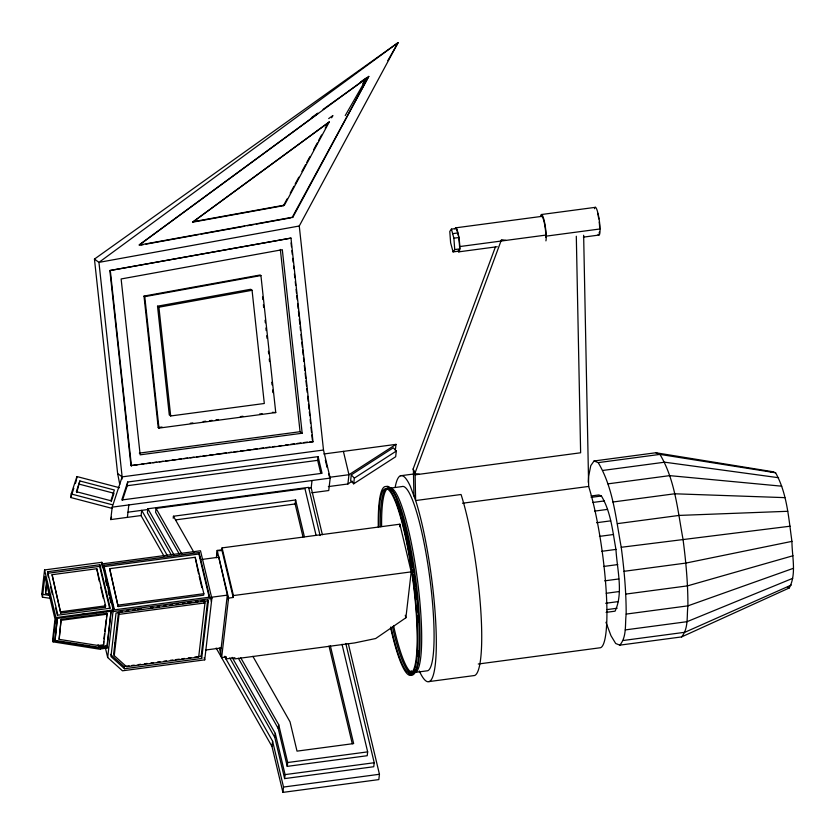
<?xml version="1.0" encoding="UTF-8"?>
<svg xmlns="http://www.w3.org/2000/svg" width="835" height="835" viewBox="0 0 835 835"><rect width="100%" height="100%" fill="white"/><g stroke="black" fill="none" stroke-linecap="round" stroke-linejoin="round"><path stroke-width="1.25" d="M458.112 251.231L459.741 248.913L458.895 237.526L456.432 228.446L451.411 229.114L449.783 231.431L450.629 242.828L453.092 251.899L458.112 251.231A12.149 1.952 82.4 0 0 459.741 248.913L459.772 246.555A12.149 1.952 82.4 0 0 457.726 231.921A12.149 1.952 82.4 0 0 455.002 229.02M588.289 482.296L588.633 476.211L590.794 465.617L594.05 460.983L655.809 452.758L772.991 471.754L775.6 472.787C787.175 493.527 788.605 518.274 791.935 541.372C791.966 556.548 796.757 574.042 789.263 587.965L681.59 636.917L619.841 645.142L615.698 643.503L610.97 635.706L605.959 622.263M606.095 612.368L615.082 611.168C623.651 592.923 616.971 568.906 615.959 549.409C612.598 531.394 610.99 512.032 601.419 495.99L598.81 494.957L591.107 495.99M619.841 645.142C626.981 636.646 624.883 624.371 626.166 614.09C626.219 591.723 624.163 569.428 621.23 547.28C615.896 518.723 613.36 488.037 598.194 462.621L594.05 460.983M50.131 598.298L42.46 597.192L41.75 594.207L44.568 569.94L101.839 562.31L113.195 609.978L108.884 647.052L100.44 648.179L100.346 648.993M42.46 597.192L44.871 576.484L55.006 619.027L52.595 639.746L53.106 641.875L99.292 649.139L108.79 647.866L107.673 657.51L122.474 670.808L204.721 659.848L211.85 598.434L200.494 550.766L101.651 563.938L102.538 567.696M48.253 577.058L47.553 571.704L99.845 564.742L110.21 608.214L57.907 615.186L47.553 571.704M46.468 582.611L45.528 593.466L49.359 594.071M45.528 593.466L46.833 582.256M52.073 574.699L60.746 613.109L105.46 607.149L105.617 605.813L96.787 568.739L52.073 574.699L60.746 613.109M53.106 641.875L55.924 617.608L44.568 569.94M112.13 508.39L70.777 497.535L71.194 493.965L76.914 476.545L119.509 487.723M54.964 641.029L57.427 617.702L54.964 641.029L98.718 647.908L98.614 646.749L107.068 645.622L111.138 610.552L107.224 646.29L98.78 647.417M76.632 478.925L76.914 476.545M61.132 619.393L59.128 639.359L98.321 645.518L103.571 644.818L107.13 614.184L106.911 613.297L61.132 619.393L59.128 639.359M76.747 492.546L79.857 480.96L114.364 490.009L110.846 500.729L76.35 491.679L79.857 480.96M96.787 568.739L99.281 581.191M109.719 608.6L99.657 566.37L99.845 564.742M101.651 563.938L101.839 562.31M103.801 565.212L103.634 566.694L198.887 554.002L199.064 552.519L103.801 565.212L114.437 609.853L209.7 597.161L199.064 552.519M141.105 515.539L110.752 519.579L112.203 507.148L122.14 476.868L98.947 262.378L94.449 259.08L398.128 42.616L299.264 226.003L323.5 450.034L330.18 478.1L328.739 490.531L311.799 492.796M98.718 647.908L98.614 646.749M109.656 568.677L118.153 606.575L203.677 595.178L203.844 593.695L195.171 557.279L109.656 568.677L118.153 606.575M121.847 479.353L122.14 476.868L117.641 473.57L94.449 259.08M103.655 641.374L103.571 644.818M103.947 638.827L104.542 633.723M104.845 631.166L106.17 619.674M106.473 617.128L106.911 613.297M122.526 500.092L127.244 485.719L127.682 482.014L318.093 456.641L322.06 473.299L121.774 499.988L127.682 482.014M127.379 517.366L128.83 504.935M114.249 655.642L119.04 614.372L118.507 612.139L113.717 653.419L114.249 655.642L126.555 666.695L198.678 657.082L204.972 602.922L204.439 600.689L204.137 603.267M320.108 535.59L308.616 487.358L147.889 508.776L147.419 512.773L171.227 554.753M316.089 535.402L304.932 488.569L156.041 508.411L155.602 512.252L179.358 554.148M173.21 518.243L173.44 516.239L295.621 499.967L304.389 536.759M195.171 557.279L198.584 573.833M199.805 557.832L199.972 556.35M201.694 658.46L208.406 600.689L116.034 612.994L110.971 656.571L124.519 668.741L201.694 658.46L201.162 656.237L207.685 600.041L208.218 602.275M216.338 557.717L217.184 550.432L221.849 549.816L222.079 547.885L399.861 524.203L411.217 571.871L405.883 617.775L375.677 638.524L354.614 642.929L234.729 658.909L234.865 657.729L226.076 658.898L225.481 656.383M217.11 555.191L217.507 551.778M228.373 599.582L218.457 555.786M220.576 653.137L227.308 595.136L210.399 597.38M226.076 658.898L226.306 656.968L221.64 657.594L228.55 598.11L217.184 550.432M228.55 598.11L233.205 597.484L233.435 595.564L222.079 547.885M303.011 536.947L295.152 503.954L295.621 499.967M348.331 643.702L379.445 774.275L378.819 779.598L282.908 792.384L271.98 746.49L272.596 741.167L224.479 656.31M345.805 643.451L374.216 762.731L373.756 766.728L284.62 778.606L274.798 737.399L275.268 733.401L232.161 657.395M342.026 644.276L367.661 751.876L367.212 755.717L287.25 766.373L278.232 728.506L278.681 724.655L240.793 657.855M322.362 534.682L311.184 487.776L312.029 480.522M320.786 473.424L317.665 460.346L318.093 456.641M282.908 792.384L283.524 787.05L272.596 741.167M284.62 778.606L285.079 774.609L275.268 733.401M287.25 766.373L287.699 762.522L278.681 724.655M328.364 486.586L347.892 483.987L348.967 474.708L343.404 451.38M351.295 474.864L350.637 480.553L353.685 483.809L395.665 456.745L396.322 451.057L393.264 447.8L351.295 474.864L354.343 478.121L353.685 483.809M395.341 450.169L396.009 444.366L323.876 453.979M399.558 526.749L399.861 524.203M70.777 497.535L73.824 488.245M75.348 483.601L76.496 480.115M111.253 501.605L113.988 493.266L79.482 484.216M110.752 519.579L111.556 517.157M429.232 681.558L474.624 675.505A103.978 16.69 82.4 0 0 480.48 606.012A103.978 16.69 82.4 0 0 461.317 495.291L461.024 494.497L415.632 500.551L415.12 474.833L413.127 469.009L495.416 246.93M283.462 205.681L284.422 205.149L329.272 121.941L192.572 222.183L283.462 205.681L287.156 198.845M290.225 193.146L293.91 186.309M295.141 184.024L298.826 177.187M301.894 171.488L305.589 164.652M306.81 162.366L309.889 156.667M313.574 149.83L317.258 142.994M318.49 140.718L321.558 135.02M325.243 128.172L328.322 122.474M292.887 217.173L368.778 76.392L292.083 217.622L292.887 217.173L139.111 245.093L368.778 76.392M331.631 117.798L332.914 115.564L328.687 118.57M362.745 83.761L364.039 81.506M345.231 115.585L366.575 78.386L365.98 78.125M387.795 60.631L398.128 42.616L98.947 262.378L299.264 226.003M453.092 251.899L454.731 249.582L453.885 238.194L451.411 229.114M681.59 636.917C688.729 628.411 686.641 616.136 687.915 605.855C687.967 583.498 685.921 561.203 682.988 539.055C677.655 510.488 675.108 479.812 659.942 454.397L655.809 452.758M139.351 244.77L317.634 113.821M192.572 222.183L329.272 121.941M360.678 81.903L364.926 78.876M311.413 117.704L317.78 113.163M323.082 109.385L366.575 78.386M396.009 444.366L348.967 474.708L329.439 477.307M354.343 478.121L396.322 451.057M347.892 483.987L352.266 481.169M791.319 585.043L684.846 632.283L623.098 640.508M792.676 578.352L687.007 621.689L625.258 629.914M793.25 568.364L687.915 605.855L626.166 614.09M793 555.745L687.518 585.867L625.77 594.092M791.935 541.372L685.838 563.082L624.079 571.307M193.532 221.651L284.422 205.149M140.875 245.072L143.432 244.613M146 244.144L198.542 234.604M201.099 234.144L244.676 226.233M247.233 225.763L253.642 224.594M256.209 224.135L290.81 217.851M109.865 270.54L290.977 238.1L313.01 441.767L130.959 465.606L109.865 270.54L290.977 238.1M143.996 296.091L260.165 274.997L260.927 275.55L275.748 412.553L158.974 428.105L158.212 427.551L143.996 296.091L144.758 296.644L260.927 275.55M157.523 306.184L250.688 289.275L252.066 290.288L264.309 403.493L170.674 415.966L169.286 414.953L157.523 306.184L158.911 307.207L252.066 290.288M541.654 214.491L595.491 207.32M455.847 227.819L541.873 216.359M452.654 233.654L457.663 232.986M453.885 238.194L458.895 237.526M459.772 246.555L545.808 235.094M546.194 236.138L600.031 228.967M454.731 249.582L459.741 248.913M458.697 251.857L497.211 246.722M583.404 237.13L598.789 235.084M158.212 427.551L162.063 427.029M190.286 423.272L192.854 422.927M203.124 421.56L205.692 421.216M209.543 420.704L212.1 420.37M215.952 419.848L218.519 419.514M240.334 416.602L242.901 416.258M259.581 414.045L262.148 413.701M272.408 412.333L275.748 412.553M139.33 453.113L300.057 431.705L302.166 433.24L282.314 249.696L121.127 278.963L140.155 454.835L302.166 433.24M130.959 465.606L137.399 464.751M141.261 464.239L143.839 463.895M146.407 463.55L150.279 463.028M152.847 462.694L156.709 462.173M159.287 461.828L163.149 461.317M165.727 460.972L169.588 460.461M172.167 460.116L176.028 459.605M178.607 459.26L181.185 458.916M183.752 458.572L187.614 458.06M190.192 457.716L194.054 457.204M196.632 456.86L200.494 456.338M203.072 455.993L206.934 455.482M209.512 455.138L213.374 454.626M215.952 454.282L226.254 452.914M228.821 452.57L231.399 452.226M233.977 451.881L237.839 451.37M240.417 451.025L244.279 450.503M246.857 450.169L250.719 449.647M253.287 449.303L257.159 448.792M259.727 448.447L263.589 447.936M266.167 447.591L270.029 447.08M272.607 446.735L275.185 446.391M279.047 445.88L281.625 445.535M285.486 445.013L288.065 444.669M290.632 444.335L294.494 443.813M297.072 443.468L300.934 442.957M303.512 442.613L307.374 442.101M309.952 441.757L313.01 441.767M122.14 476.868L323.5 450.034M127.244 485.719L317.665 460.346M112.203 507.148L330.18 478.1M400.424 475.773L414.285 473.925M127.985 512.189L148.129 509.496M308.616 488.12L311.184 487.776M598.194 462.621L659.942 454.397L775.6 472.787M175.548 519.892L295.152 503.954M602.922 470.429L664.681 462.193L778.585 477.714M462.486 503.244L588.665 486.429L583.644 235.272M607.932 483.862L669.691 475.637L781.748 486.189M770.402 472.099L772.991 471.754M591.149 497.368L601.419 495.99M47.365 573.332L99.657 566.37M217.643 550.641L221.442 550.599M592.85 502.461L604.404 500.916M612.869 502.012L674.628 493.788L784.858 497.639M201.371 559.513L218.29 557.258M594.729 511.103L607.567 509.392M596.555 522.731L610.688 520.852M617.409 523.639L679.168 515.414L787.729 511.291M599.426 536.383L613.548 534.504M60.903 611.773L105.617 605.813M118.33 605.093L203.844 593.695M55.924 617.608L113.195 609.978M81.726 614.466L84.283 614.122M94.512 612.765L97.069 612.42M100.91 611.909L103.467 611.575M107.297 611.063L109.855 610.719M57.594 618.37L111.295 611.22M211.85 598.434L113.007 611.606L112.401 609.101M233.435 595.564L411.217 571.871M119.791 611.971L122.359 611.627M126.21 611.116L128.767 610.771M132.619 610.26L135.186 609.915M137.754 609.581L141.595 609.07M150.571 607.87L153.139 607.525M156.99 607.014L159.548 606.669M163.399 606.158L165.967 605.824M169.808 605.302L172.375 604.968M176.227 604.457L178.794 604.112M182.635 603.601L185.203 603.256M187.771 602.912L191.612 602.4M195.463 601.889L198.031 601.544M200.588 601.2L203.155 600.866M61.352 620.29L107.13 614.184M621.23 547.28L790.14 526.207M119.04 614.372L204.972 602.922M601.837 551.298L615.959 549.409M603.632 566.464L617.764 564.575M604.697 580.836L618.818 578.958M606.231 593.278L619.069 591.566M205.473 650.047L221.181 647.96M110.439 654.348L123.997 666.518L129.133 665.829M131.711 665.485L134.278 665.151M138.14 664.629L140.708 664.284M144.57 663.773L147.148 663.428M150.999 662.917L153.577 662.572M157.429 662.061L160.007 661.717M163.869 661.205L166.436 660.861M170.298 660.349L172.866 660.005M175.444 659.66L179.295 659.149M181.873 658.805L184.441 658.46M188.303 657.949L190.871 657.604M194.732 657.093L201.162 656.237M605.657 603.267L618.495 601.565M606.868 609.613L617.138 608.245M415.319 672.394L427.718 670.745A93.061 14.936 82.4 0 0 429.117 572.873A93.061 14.936 82.4 0 0 401.938 486.586L389.527 488.235A93.061 14.936 82.4 0 1 418.272 586.598A93.061 14.936 82.4 0 1 411.175 670.755M478.257 664.013L600.574 647.709A93.061 14.936 82.4 0 0 605.813 585.523A93.061 14.936 82.4 0 0 588.665 486.429M287.699 762.522L367.661 751.876M285.079 774.609L374.216 762.731M283.524 787.05L379.445 774.275M506 240.396L501.48 239.687L414.828 473.57L415.12 474.833L580.628 452.779L576.307 236.263M419.337 474.27L414.828 473.57L413.127 469.009M41.75 594.207L49.442 595.418M54.797 640.361L98.561 647.24M71.194 493.965L112.548 504.82M787.52 587.276L789.263 587.965M173.44 516.239L193.939 552.394M252.88 656.331L290.037 721.857L297.02 751.135L353.654 743.588L330.378 645.883M156.041 508.411L181.727 553.699M238.424 658.304L278.232 728.506M147.889 508.776L174.264 555.296M229.771 657.98L274.798 737.399M167.376 555.609L141.71 510.352L141.084 515.686L164.182 556.413M216.161 648.054L271.98 746.49M405.288 615.27L405.883 617.775M325.337 460.116L327.101 467.485M328.562 473.622L329.147 476.075M329.011 646.071L352.286 743.776M221.849 549.816L233.205 597.484M210.931 599.614L211.453 601.837M198.887 554.002L209.23 597.401M219.375 648.085L221.64 657.594M199.189 576.338L201.882 587.642M204.189 657.615L204.721 659.848M103.926 567.936L105.106 572.894M106.588 579.093L109.239 590.251M111.608 600.177L113.675 608.851M105.534 580.241L106.723 585.262M108.216 591.535L109.114 595.303M109.719 597.808L110.909 602.828M111.065 611.178L111.222 611.846M123.997 666.518L124.519 668.741M114.938 642.971L115.46 645.194M100.753 587.37L103.404 598.497M104.876 604.676L105.46 607.149M107.068 645.622L107.224 646.29M105.283 647.469L107.673 657.51M98.102 644.63L98.321 645.518M50.622 586.995L52.396 594.447M55.653 608.11L57.427 615.562M117.641 473.57L119.76 484.457M291.06 242.901L291.478 246.774M291.895 250.636L292.313 254.508M292.73 258.37L293.148 262.242M293.565 266.104L293.847 268.682M294.4 273.838L294.818 277.711M295.246 281.572L295.663 285.445M296.081 289.307L296.498 293.179M296.769 295.757L297.197 299.619M297.615 303.491L298.168 308.647M298.45 311.225L299.003 316.382M299.285 318.96L299.838 324.116M300.12 326.694L300.537 330.556M300.955 334.428L301.518 339.584M301.79 342.162L302.353 347.318M302.625 349.896L303.189 355.052M303.47 357.63L303.888 361.492M304.305 365.365L304.858 370.521M305.14 373.099L305.693 378.255M305.975 380.833L306.529 385.989M306.81 388.567L307.228 392.429M307.645 396.301L308.209 401.458M308.48 404.036L309.044 409.192M309.326 411.77L309.743 415.632M310.161 419.504L310.578 423.366M310.996 427.238L311.549 432.394M311.831 434.972L312.384 440.128M280.351 249.446L300.057 431.705M262.545 296.968L262.816 299.546M263.38 304.723L263.662 307.301M265.06 320.223L265.332 322.811M265.895 327.978L266.177 330.566M266.73 335.733L267.012 338.321M268.411 351.243L268.693 353.831M269.246 358.998L269.528 361.586M271.761 382.263L272.043 384.851M272.607 390.018L272.878 392.607M158.911 307.207L170.674 415.966M144.758 296.644L158.974 428.105M110.345 270.895L131.439 465.961M413.419 470.272L413.93 495.99M411.759 672.572A93.061 14.936 82.4 0 1 393.525 625.54M381.616 526.572A93.061 14.936 82.4 0 1 387.941 488.444M389.924 488.475A93.061 14.936 82.4 0 1 415.934 580.774A93.061 14.936 82.4 0 1 413.732 672.613M419.316 671.006A103.978 16.69 82.4 0 0 436.256 636.166A103.978 16.69 82.4 0 0 415.924 501.334L410.329 486.325A103.978 16.69 82.4 0 0 395.174 487.306M386.334 486.492A95.211 15.28 82.4 0 1 415.736 587.13A95.211 15.28 82.4 0 1 408.472 673.229M412.406 672.78A93.061 14.936 82.4 0 1 392.481 626.949M380.29 526.749A93.061 14.936 82.4 0 1 386.626 488.621M396.844 501.188A93.061 14.936 82.4 0 1 400.048 510.081M400.508 511.5A93.061 14.936 82.4 0 1 401.499 514.767M402.167 517.063A93.061 14.936 82.4 0 1 405.132 528.325M405.445 529.651A93.061 14.936 82.4 0 1 412.699 567.351M413.075 569.877A93.061 14.936 82.4 0 1 413.45 572.403M413.805 574.918A93.061 14.936 82.4 0 1 414.327 578.707M414.661 581.243A93.061 14.936 82.4 0 1 415.287 586.347M415.59 588.894A93.061 14.936 82.4 0 1 416.655 598.946M417.249 605.448A93.061 14.936 82.4 0 1 417.74 611.867M418.001 615.645A93.061 14.936 82.4 0 1 418.335 621.731M418.408 650.841A93.061 14.936 82.4 0 1 417.938 656.519M378.286 526.979A95.211 15.28 82.4 0 1 399.631 512.346A95.211 15.28 82.4 0 1 417.082 655.287A95.211 15.28 82.4 0 1 390.529 627.315M378.714 526.958A93.061 14.936 82.4 0 1 399.735 514.36A93.061 14.936 82.4 0 1 416.655 653.492A93.061 14.936 82.4 0 1 390.895 627.158M597.589 213.29A12.149 1.952 82.4 0 1 598.017 214.981M598.215 215.91A12.149 1.952 82.4 0 1 598.768 218.885M599.206 222.026A12.149 1.952 82.4 0 1 599.645 227.924M599.405 232.015A12.149 1.952 82.4 0 1 599.05 233.017M594.52 208.708A14.038 2.255 82.4 0 1 599.29 220.325A14.038 2.255 82.4 0 1 598.11 234.364M540.683 215.879A14.038 2.255 82.4 0 1 544.545 222.256A14.038 2.255 82.4 0 1 545.923 240.877M541.393 216.557A12.149 1.952 82.4 0 1 544.378 223.081A12.149 1.952 82.4 0 1 545.777 237.453"/></g></svg>
